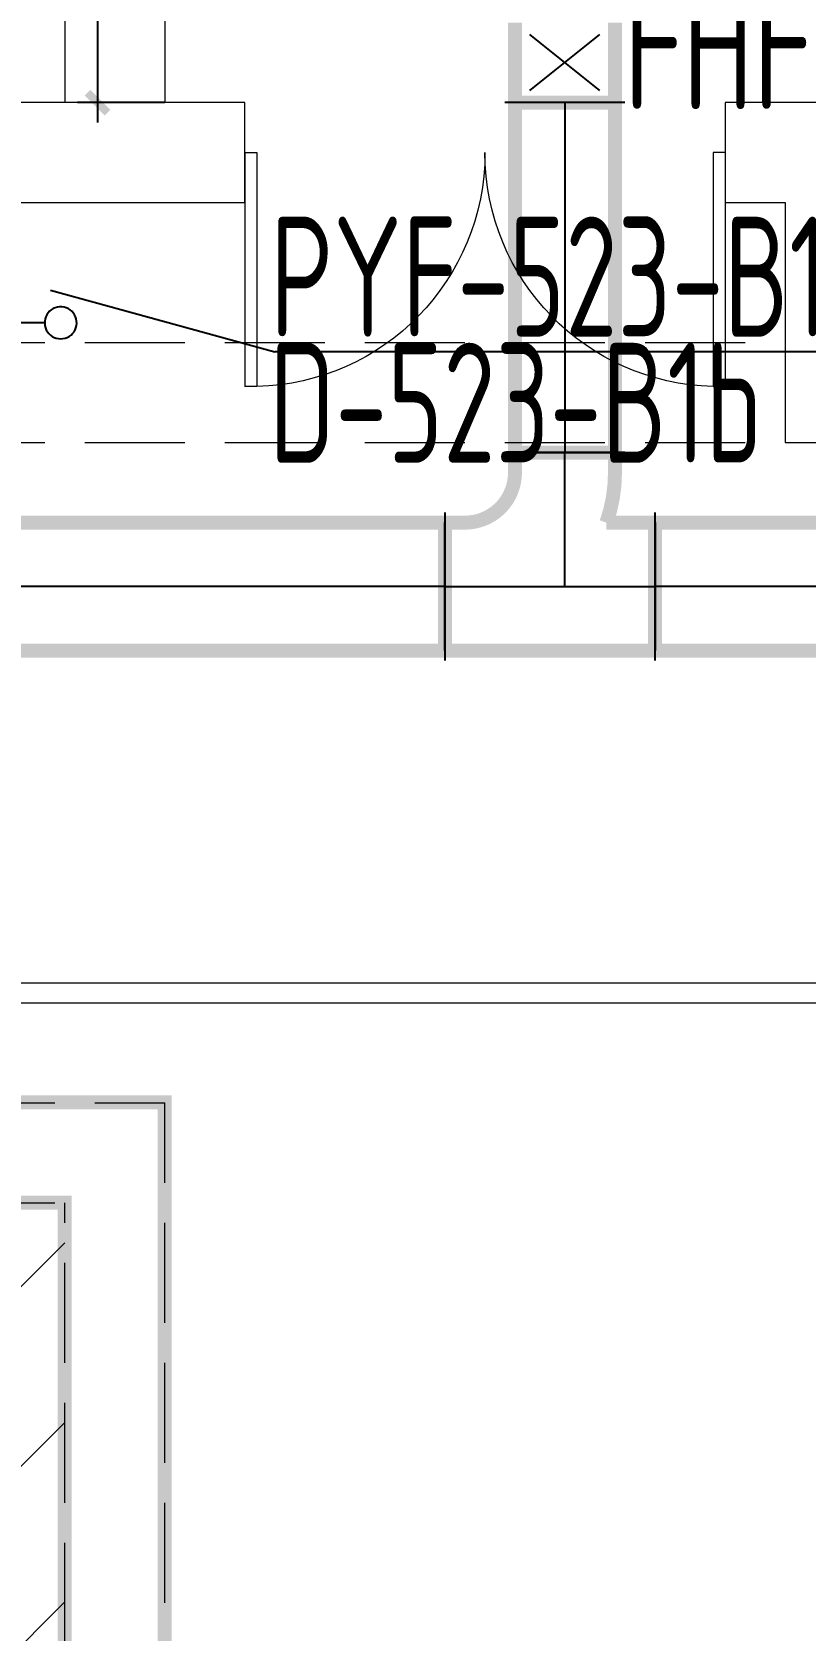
# Model space of a CAD drawing. Extents: x 4 to 13611208, y -605838 to 574722.
# Drawn here: x 13455290 to 13457222, y -16279 to -12284 of the extents above; entities that cross this region are included whole.
import ezdxf

# ---------------------------------------------------------------- set-up
doc = ezdxf.new("R2010")
doc.units = 0
doc.header["$LTSCALE"] = 1000
doc.header["$MEASUREMENT"] = 0
doc.linetypes.add('CENTER2', pattern=[28.575, 19.05, -3.175, 3.175, -3.175])
doc.linetypes.add('DASH', pattern=[0.35, 0.25, -0.1])
for name, color, linetype in [('DUCT-D-P阀门', 7, 'Continuous'), ('DUCT-X-P中心线', 5, 'CENTER2'), ('DUCT-X-P标注', 7, 'Continuous'), ('DUCT-X-P法兰', 2, 'Continuous'), ('DUCT-X-P管', 31, 'Continuous'), ('DUCT-X-P管端线', 2, 'Continuous'), ('DUCT-X-P阀门', 7, 'Continuous'), ('SDF-标注', 7, 'Continuous')]:
    doc.layers.add(name, color=color, linetype=linetype)
doc.layers.add('SDF-风管', color=3, linetype='Continuous', lineweight=20)
doc.layers.add('建筑底图', color=8, linetype='Continuous', lineweight=13)
doc.styles.add('67', font='gbenor.shx', dxfattribs={"width": 0.7, "bigfont": 'hztxt.shx'})
doc.styles.add('du', font='gbenor.shx', dxfattribs={"width": 0.8, "bigfont": 'hztxt.shx'})
doc.dimstyles.new('67', dxfattribs={"dimscale": 100, "dimtxt": 3, "dimasz": 0.5, "dimexe": 0.5, "dimexo": 2, "dimgap": 0.5, "dimtad": 2, "dimdec": 0, "dimrnd": 5, "dimzin": 0, "dimdsep": 46, "dimtxsty": 'du', "dimblk": 'ARCHTICK', "dimcen": 0, "dimdle": 0.5, "dimclrd": 256, "dimclre": 256, "dimclrt": 256, "dimazin": 0, "dimtfac": 1, "dimtdec": 0, "dimtix": 1, "dimtmove": 2, "dimatfit": 3, "dimfxl": 100, "dimtolj": 1, "dimtzin": 0, "dimlwd": -1, "dimlwe": -1, "dimarcsym": 0})

# ---------------------------------------------------------------- blocks, each defined once
blk = doc.blocks.new('_FZH')
blk.add_lwpolyline([(-0.5, -0.5), (0.5, -0.5), (0.5, 0.5), (-0.5, 0.5)], close=True)
blk = doc.blocks.new('$DorLib2D$00000002')
for p, q in [((-0.5, 0), (-0.5, 0.4875)), ((-0.475, 0.4875), (-0.5, 0.4875)), ((-0.475, 0), (-0.475, 0.4875)), ((0.475, 0), (0.475, 0.4875)), ((0.475, 0.4875), (0.5, 0.4875)), ((0.5, 0), (0.5, 0.4875)), ((-0.5, 0), (-0.475, 0)), ((0.5, 0), (0.475, 0))]:
    blk.add_line(p, q)
at = {"lineweight": 13}
for centre, start, end in [((-0.4875, 0), 0, 88.5307), ((0.4875, 0), 91.4693, 180)]:
    blk.add_arc(centre, 0.4875, start, end, dxfattribs=at)
blk = doc.blocks.new('_ArchTick')
at = {"color": 0, "linetype": 'ByBlock', "const_width": 0.4}
blk.add_lwpolyline([(-0.5, -0.5), (0.5, 0.5)], dxfattribs=at)
blk = doc.blocks.new('*D699')
at = {"layer": 'DUCT-X-P标注', "transparency": 16777216}
for p, q in [((13455454.2, -11512.3), (13455454.2, -12510.3)), ((13455622.4, -11562.3), (13455404.2, -11562.3)), ((13455622.4, -12460.3), (13455404.2, -12460.3))]:
    blk.add_line(p, q, dxfattribs=at)
at = {"layer": 'DUCT-X-P标注', "transparency": 16777216, "xscale": 50, "yscale": 50, "zscale": 50}
for p, rotation in [((13455454.2, -11562.3), 90), ((13455454.2, -12460.3), 270)]:
    blk.add_blockref('_ArchTick', p, dxfattribs=dict(at, rotation=rotation))
at = {"layer": 'DUCT-X-P标注', "transparency": 16777216, "insert": (13455254.2, -12011.3), "char_height": 300, "attachment_point": 5, "rotation": 90, "style": 'du'}
blk.add_mtext('\\A1;900', dxfattribs=at)

msp = doc.modelspace()

# ---------------------------------------------------------------- hatches: boundary and pattern name
at = {"layer": '建筑底图', "linetype": 'DASH'}
h = msp.add_hatch(dxfattribs=at)
h.set_pattern_fill('ANSI31', color=8, scale=200, style=0)
h.set_pattern_definition([(45, (793255.26, 9e-08), (-224.506403, 224.506403), [])])
h.paths.add_polyline_path([(13274397.4, -15210.3), (13455372.4, -15210.3), (13455372.4, -18060.3), (13274397.4, -18060.3)])

# ---------------------------------------------------------------- linework, layer by layer
at = {"layer": 'DUCT-D-P阀门'}
for p, q in [((13455334.3, -12981.9), (13455330.6, -12986)), ((13455338.6, -12978.3), (13455334.3, -12981.9)), ((13455343.3, -12975.3), (13455338.6, -12978.3)), ((13455348.4, -12973.1), (13455343.3, -12975.3)), ((13455353.8, -12971.5), (13455348.4, -12973.1)), ((13455359.3, -12970.8), (13455353.8, -12971.5)), ((13455364.9, -12970.8), (13455359.3, -12970.8)), ((13455370.4, -12971.5), (13455364.9, -12970.8)), ((13455375.8, -12973.1), (13455370.4, -12971.5)), ((13455380.9, -12975.3), (13455375.8, -12973.1)), ((13455385.6, -12978.3), (13455380.9, -12975.3)), ((13455389.9, -12981.9), (13455385.6, -12978.3)), ((13455393.6, -12986), (13455389.9, -12981.9)), ((13455322.1, -13010.7), (13455222.1, -13010.7)), ((13455322.3, -13006.5), (13455322.1, -13012.1)), ((13455322.1, -13012.1), (13455322.7, -13017.6)), ((13455323.3, -13001), (13455322.3, -13006.5)), ((13455322.7, -13017.6), (13455324.1, -13023)), ((13455325, -12995.7), (13455323.3, -13001)), ((13455324.1, -13023), (13455326.1, -13028.2)), ((13455327.5, -12990.7), (13455325, -12995.7)), ((13455330.6, -12986), (13455327.5, -12990.7)), ((13455396.7, -12990.7), (13455393.6, -12986)), ((13455399.2, -12995.7), (13455396.7, -12990.7)), ((13455398.1, -13028.2), (13455400.1, -13023)), ((13455400.9, -13001), (13455399.2, -12995.7)), ((13455400.1, -13023), (13455401.5, -13017.6)), ((13455401.9, -13006.5), (13455400.9, -13001)), ((13455401.5, -13017.6), (13455402.1, -13012.1)), ((13455402.1, -13012.1), (13455401.9, -13006.5)), ((13455326.1, -13028.2), (13455328.9, -13033)), ((13455328.9, -13033), (13455332.4, -13037.4)), ((13455332.4, -13037.4), (13455336.4, -13041.3)), ((13455336.4, -13041.3), (13455340.9, -13044.6)), ((13455340.9, -13044.6), (13455345.8, -13047.2)), ((13455345.8, -13047.2), (13455351.1, -13049.1)), ((13455351.1, -13049.1), (13455356.5, -13050.3)), ((13455356.5, -13050.3), (13455362.1, -13050.7)), ((13455362.1, -13050.7), (13455367.7, -13050.3)), ((13455367.7, -13050.3), (13455373.1, -13049.1)), ((13455373.1, -13049.1), (13455378.4, -13047.2)), ((13455378.4, -13047.2), (13455383.3, -13044.6)), ((13455383.3, -13044.6), (13455387.8, -13041.3)), ((13455387.8, -13041.3), (13455391.8, -13037.4)), ((13455391.8, -13037.4), (13455395.3, -13033)), ((13455395.3, -13033), (13455398.1, -13028.2))]:
    msp.add_line(p, q, dxfattribs=at)
at = {"layer": 'DUCT-X-P中心线'}
for p, q in [((13456622.4, -12460.3), (13456622.4, -13335.1)), ((13456622.4, -13670.3), (13456622.4, -13335.3)), ((13456322.2, -13670.3), (13446432.6, -13670.3)), ((13456322.4, -13670.3), (13456622.4, -13670.3)), ((13456622.4, -13670.3), (13456847.4, -13670.3)), ((13460387.2, -13670.3), (13456847.6, -13670.3))]:
    msp.add_line(p, q, dxfattribs=at)
at = {"layer": 'DUCT-X-P法兰'}
for p, q in [((13456772.4, -12460.2), (13456472.4, -12460.2)), ((13456772.4, -13335.2), (13456472.4, -13335.2)), ((13456322.3, -13485.3), (13456322.3, -13855.3)), ((13456847.5, -13855.3), (13456847.5, -13485.3))]:
    msp.add_line(p, q, dxfattribs=at)
at = {"layer": 'DUCT-X-P法兰', "color": 18, "true_color": 0x000000}
for p in [(13456622.4, -12460.1, 3300), (13456622.4, -12460.3, 3300), (13456622.4, -13335.1, 3300), (13456622.4, -13335.3, 3300), (13456322.2, -13670.3, 3300), (13456322.4, -13670.3, 3300), (13456847.4, -13670.3, 3300), (13456847.6, -13670.3, 3300)]:
    msp.add_point(p, dxfattribs=at)
at = {"layer": 'DUCT-X-P管', "const_width": 35}
for points in [[(13456497.4, -12460.1), (13456497.4, -12260.1)], [(13456747.4, -12260.1), (13456747.4, -12460.1)], [(13456497.4, -12460.3), (13456497.4, -13335.1)], [(13456747.4, -12460.3), (13456497.4, -12460.3)], [(13456747.4, -13335.1), (13456747.4, -12460.3)], [(13456497.4, -13335.1), (13456747.4, -13335.1)], [(13456497.4, -13385.3), (13456497.4, -13335.3)], [(13456747.4, -13335.3), (13456747.4, -13385.3)], [(13456322.2, -13510.3), (13446432.6, -13510.3)], [(13456322.2, -13830.3), (13456322.2, -13510.3)], [(13456322.4, -13510.3), (13456372.4, -13510.3)], [(13456725.9, -13510.3), (13456847.4, -13510.3)], [(13460387.2, -13510.3), (13456847.6, -13510.3)], [(13456847.6, -13510.3), (13456847.6, -13830.3)], [(13446432.6, -13830.3), (13456322.2, -13830.3)], [(13456372.4, -13830.3), (13456322.4, -13830.3)], [(13456847.4, -13830.3), (13456372.4, -13830.3)], [(13456847.6, -13830.3), (13460387.2, -13830.3)]]:
    msp.add_lwpolyline(points, dxfattribs=at)
msp.add_lwpolyline([(13456372.4, -13510.3, 0.414214), (13456497.4, -13385.3)], format="xyb", dxfattribs=at)
at = {"layer": 'DUCT-X-P管', "extrusion": (0, 0, -1), "const_width": 35}
msp.add_lwpolyline([(-13456747.4, -13385.3, 0.085164), (-13456725.9, -13510.3)], format="xyb", dxfattribs=at)
at = {"layer": 'DUCT-X-P管', "color": 18, "true_color": 0x000000}
for p in [(13456622.4, -13335.3, 3300), (13456322.4, -13670.3, 3300), (13456847.4, -13670.3, 3300)]:
    msp.add_point(p, dxfattribs=at)
at = {"layer": 'DUCT-X-P管端线'}
for p, q in [((13456747.4, -12460.1), (13456497.4, -12460.1)), ((13456497.4, -13335.3), (13456747.4, -13335.3)), ((13456322.4, -13830.3), (13456322.4, -13510.3)), ((13456847.4, -13510.3), (13456847.4, -13830.3))]:
    msp.add_line(p, q, dxfattribs=at)
at = {"layer": 'DUCT-X-P阀门'}
for p, q in [((13456534.9, -12430.1), (13456709.8, -12290)), ((13456709.9, -12430.1), (13456534.9, -12290.1))]:
    msp.add_line(p, q, dxfattribs=at)
at = {"layer": 'SDF-标注'}
for p in [(13455336.6, -12929.2, 4160), (13457340, -13083.3, 4160)]:
    msp.add_line(p, (13455897.3, -13083.3, 4160), dxfattribs=at)
at = {"layer": 'SDF-风管', "const_width": 35}
for points, elevation in [([(13455221.7, -14959.3), (13455622.1, -14959.3), (13455622.1, -18310.3), (13310397.1, -18310.3), (13310397.1, -18960.3), (13270747.1, -18960.3), (13270747.1, -14960.5)], 8250), ([(13271322.1, -15210.3), (13270997.1, -15210.3), (13270997.1, -18710.3), (13310147.1, -18710.3), (13310147.1, -18060.3), (13455372.1, -18060.3), (13455372.1, -15210.3), (13455221.7, -15210.3)], 4115)]:
    msp.add_lwpolyline(points, dxfattribs=dict(at, elevation=elevation))
at = {"layer": '建筑底图', "color": 8}
for p, q in [((13455372.4, -9085.3), (13455372.4, -12460.3)), ((13455622.4, -9085.3), (13455622.4, -12460.3)), ((13457422.4, -12460.3), (13457022.4, -12460.3)), ((13457022.4, -12460.3), (13457022.4, -12710.3)), ((13457022.4, -12710.3), (13457172.4, -12710.3)), ((13457172.4, -12710.3), (13457172.4, -13310.3)), ((13457172.4, -13310.3), (13457422.4, -13310.3)), ((13443897.4, -14710.3), (13465597.4, -14710.3))]:
    msp.add_line(p, q, dxfattribs=at)
at = {"layer": '建筑底图', "color": 8, "linetype": 'DASH'}
for p, q in [((13455072.4, -13060.3), (13457172.4, -13060.3)), ((13455072.4, -13310.3), (13457172.4, -13310.3)), ((13270997.4, -14960.3), (13455622.4, -14960.3)), ((13455622.4, -18310.3), (13455622.4, -14960.3)), ((13270997.4, -15210.3), (13455372.4, -15210.3)), ((13455372.4, -18060.3), (13455372.4, -15210.3))]:
    msp.add_line(p, q, dxfattribs=at)
at = {"layer": '建筑底图', "color": 8, "linetype": 'Continuous'}
msp.add_line((13443847.4, -14660.3), (13464547.4, -14660.3), dxfattribs=at)

# ---------------------------------------------------------------- block references
at = {"layer": '建筑底图', "color": 8}
for name, p, xscale, yscale, zscale, rotation in [('_FZH', (13455497.4, -12585.3), 650.0000064689666, 250, 250, 359.9999999943612), ('$DorLib2D$00000002', (13456422.4, -12585.3), 1200, -1200, 1200, 5.043573145968316e-05)]:
    msp.add_blockref(name, p, dxfattribs=dict(at, xscale=xscale, yscale=yscale, zscale=zscale, rotation=rotation))

# ---------------------------------------------------------------- texts
at = {"layer": 'DUCT-X-P标注', "style": 'du', "width": 0.8}
msp.add_text('FHF-B212', height=300, dxfattribs=at).set_placement((13456769.7, -12476.5))
at = {"layer": 'SDF-标注', "style": '67', "width": 0.75}
for s, p in [('PYF-523-B1b', (13455885, -13045.3, 4159.3)), ('D-523-B1b', (13455882.8, -13360.6, 4159.3))]:
    msp.add_text(s, height=300, dxfattribs=at).set_placement(p)

# ---------------------------------------------------------------- dimensions: what is measured, and where the dimension line sits
at = {"layer": 'DUCT-X-P标注'}
dim = msp.add_linear_dim(base=(13455454.2, -12460.3), p1=(13455822.4, -11562.3), p2=(13455822.4, -12460.3), angle=90, dimstyle='67', dxfattribs=at)
dim.commit()
dim.dimension.update_dxf_attribs({"geometry": '*D699', "text_midpoint": (13455254.2, -12011.3)})

doc.saveas('drawing.dxf')
